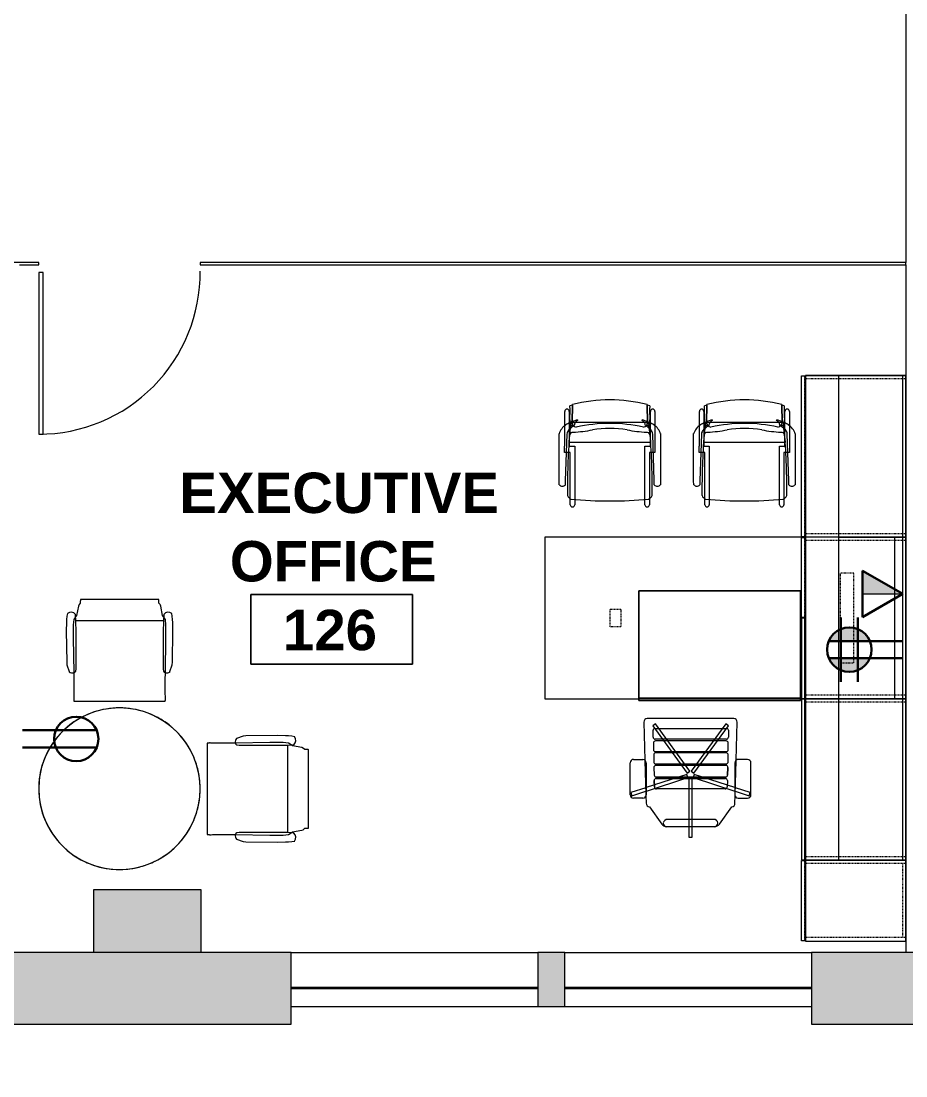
# Model space of a CAD drawing. Header units: inches. Extents: x 0 to 1865, y 0 to 1094.
# Drawn here: x 1442.8 to 1640.1, y 0 to 235 of the extents above; entities that cross this region are included whole.
import ezdxf

# ---------------------------------------------------------------- set-up
doc = ezdxf.new("R2010")
doc.units = ezdxf.units.IN
doc.header["$MEASUREMENT"] = 0
doc.linetypes.add('Dash', pattern=[0.25, 0.125, -0.125])
for name, color, linetype, lineweight in [('A-ANNO-NOTE', 131, 'Continuous', 9), ('A-AREA-IDEN', 2, 'Continuous', 9), ('A-DETL', 90, 'Continuous', 9), ('A-DETL-GENF', 92, 'Continuous', 9), ('A-DOOR', 31, 'Continuous', 13), ('A-WALL', 113, 'Continuous', 13), ('I-FURN', 30, 'Continuous', 9), ('I-FURN-PNLS', 30, 'Continuous', 9), ('I-WALL', 2, 'Continuous', 13), ('S-COLS', 52, 'Continuous', 13), ('Victor Bldg - 5th Floor_LINK_dwg', 8, 'Continuous', 9), ('WINDOWS', 7, 'Continuous', 9), ('WINDOWS SILL', 7, 'Continuous', 9)]:
    doc.layers.add(name, color=color, linetype=linetype, lineweight=lineweight)
doc.styles.add('Swis721 Lt BT_B', font='', dxfattribs={"height": 9})
doc.styles.get('Swis721 Lt BT_B').set_extended_font_data('Swis721 Lt BT', bold=True)

# ---------------------------------------------------------------- blocks, each defined once
blk = doc.blocks.new('Victor Bldg - 5th Floor_LINK_dwg-6972324-Level 05 POWER _ SIGNAL')
at = {"layer": 'WINDOWS'}
for p, q in [((1503, 19.75), (1558, 19.75)), ((1503, 19.5), (1558, 19.5)), ((1564, 19.75), (1619, 19.75)), ((1564, 19.5), (1619, 19.5))]:
    blk.add_line(p, q, dxfattribs=at)
at = {"layer": 'WINDOWS SILL'}
for p, q in [((1503, 27.5), (1558, 27.5)), ((1564, 27.5), (1619, 27.5)), ((1503, 15.5), (1558, 15.5)), ((1564, 15.5), (1619, 15.5))]:
    blk.add_line(p, q, dxfattribs=at)
blk = doc.blocks.new('Concrete-Rectangular-Column - 24_ X 24_-V4-Level 05 POWER _ SIGNAL')
at = {"layer": 'S-COLS', "lineweight": 9}
blk.add_hatch(color=7, dxfattribs=at).paths.add_polyline_path([(-12, -2), (12, -2), (12, 12), (-12, 12)], flags=0)
at = {"layer": 'S-COLS', "color": 8, "lineweight": 20}
for p, q in [((12, 12), (-12, 12)), ((-12, 12), (-12, -2)), ((12, -2), (12, 12))]:
    blk.add_line(p, q, dxfattribs=at)
blk = doc.blocks.new('F - EXECUTIVE DESK 2 - F - EXECUTIVE DESK 2-7063155-Level 05 POWER _ SIGNAL')
at = {"layer": 'I-FURN'}
for p, q in [((47.63, 66.85), (47.63, 64.52)), ((48.38, 66.85), (47.63, 66.85)), ((48.38, 64.52), (48.38, 66.85)), ((41.56, 63.98), (38.81, 60.13)), ((53.31, 64.52), (42.69, 64.52)), ((53.27, 64.52), (42.73, 64.52)), ((47.63, 64.52), (47.63, 53.75)), ((48.38, 53.75), (48.38, 64.52)), ((57.19, 60.13), (54.44, 63.98)), ((42.87, 62.9), (53.13, 62.9)), ((38.11, 59.31), (38.06, 57.65)), ((57.94, 57.65), (57.89, 59.31)), ((34.54, 57.42), (34.54, 50.28)), ((34.95, 57.64), (34.71, 56.92)), ((34.71, 56.92), (38.01, 55.85)), ((38.04, 56.63), (34.95, 57.64)), ((37.36, 58.17), (35.28, 58.17)), ((38.06, 57.42), (37.84, 49.74)), ((38.11, 56.61), (38.04, 56.63)), ((38.06, 57.65), (38.06, 57.47)), ((38.11, 50.28), (38.11, 57.42)), ((47.41, 53.59), (38.15, 56.6)), ((57.85, 56.6), (48.6, 53.59)), ((57.9, 50.28), (57.9, 57.42)), ((57.96, 56.63), (57.9, 56.61)), ((57.94, 57.47), (57.94, 57.65)), ((58.16, 49.74), (57.94, 57.42)), ((61.06, 57.64), (57.96, 56.63)), ((57.99, 55.85), (61.29, 56.92)), ((58.64, 58.17), (60.72, 58.17)), ((61.29, 56.92), (61.06, 57.64)), ((61.47, 57.42), (61.47, 50.28)), ((38.01, 55.85), (38.11, 55.82)), ((38.11, 55.82), (47.17, 52.87)), ((39.8, 54.24), (39.84, 55.66)), ((39.8, 54.24), (39.84, 55.66)), ((40.28, 56.09), (55.63, 56.09)), ((40.28, 56.09), (55.63, 56.09)), ((48.83, 52.87), (57.9, 55.82)), ((56.07, 55.66), (56.11, 54.24)), ((56.11, 54.24), (56.07, 55.66)), ((57.9, 55.82), (57.99, 55.85)), ((47.26, 52.62), (39.56, 42.02)), ((39.76, 53.03), (39.68, 51.34)), ((39.68, 51.34), (39.76, 53.03)), ((40.16, 41.57), (47.86, 52.17)), ((55.67, 53.45), (40.2, 53.45)), ((55.67, 53.45), (40.2, 53.45)), ((55.67, 53.79), (40.24, 53.79)), ((40.24, 53.79), (55.67, 53.79)), ((47.17, 52.87), (47.41, 53.59)), ((47.86, 52.17), (47.26, 52.62)), ((47.63, 53.75), (48.38, 53.75)), ((48.74, 52.62), (48.14, 52.17)), ((48.14, 52.17), (55.84, 41.57)), ((48.6, 53.59), (48.83, 52.87)), ((56.44, 42.02), (48.74, 52.62)), ((56.19, 51.34), (56.11, 53.03)), ((56.19, 51.34), (56.11, 53.03)), ((35.28, 49.53), (37.36, 49.53)), ((37.84, 49.71), (37.6, 41.21)), ((39.61, 50.08), (39.61, 48.51)), ((39.61, 50.08), (39.61, 48.51)), ((55.78, 50.52), (40.06, 50.52)), ((55.78, 50.52), (40.06, 50.52)), ((40.12, 50.88), (55.75, 50.88)), ((40.12, 50.88), (55.75, 50.88)), ((56.22, 48.51), (56.22, 50.08)), ((56.22, 48.51), (56.22, 50.08)), ((58.4, 41.21), (58.16, 49.71)), ((60.72, 49.53), (58.64, 49.53)), ((39.61, 47.35), (39.61, 45.85)), ((39.61, 47.35), (39.61, 45.85)), ((40.06, 48.07), (55.78, 48.07)), ((40.06, 48.07), (55.78, 48.07)), ((55.82, 47.79), (40.06, 47.79)), ((55.82, 47.79), (40.06, 47.79)), ((56.26, 45.85), (56.26, 47.35)), ((56.26, 45.85), (56.26, 47.35)), ((39.99, 45.03), (55.9, 45.03)), ((39.99, 45.03), (55.9, 45.03)), ((40.06, 45.41), (55.82, 45.41)), ((40.06, 45.41), (55.82, 45.41)), ((39.55, 43.05), (39.55, 44.59)), ((39.55, 43.05), (39.55, 44.59)), ((55.91, 42.61), (39.99, 42.61)), ((55.91, 42.61), (39.99, 42.61)), ((56.35, 44.59), (56.35, 43.05)), ((56.35, 44.59), (56.35, 43.05)), ((38.35, 40.44), (57.65, 40.44)), ((39.56, 42.02), (40.16, 41.57)), ((55.84, 41.57), (56.44, 42.02)), ((59.5, 36.37), (23.5, 36.37)), ((23.5, 36.35), (23.5, 36.37)), ((23.5, 36.37), (23.5, 36.35)), ((23.5, 36.3), (23.5, 36.35)), ((23.5, 36.35), (23.5, 36.3)), ((23.5, 36), (23.5, 36.3)), ((23.5, 36.3), (23.5, 36.22)), ((23.5, 36.22), (23.5, 36.17)), ((23.5, 36.14), (23.5, 36.18)), ((23.5, 36.18), (23.5, 36.17)), ((23.5, 36.17), (23.5, 36.13)), ((23.5, 36.1), (23.5, 36.14)), ((23.5, 36), (23.5, 36.1)), ((23.5, 36.1), (23.5, 36)), ((23.5, 36.08), (23.5, 36.02)), ((23.5, 36), (23.5, 35.87)), ((23.5, 35.87), (23.5, 36)), ((23.5, 35.93), (23.5, 35.99)), ((23.5, 35.99), (23.5, 35.87)), ((23.5, 35.87), (23.5, 35.93)), ((23.5, 12), (23.5, 35.87)), ((23.5, 35.87), (59.5, 35.87)), ((23.5, 35.87), (59.5, 35.87)), ((23.5, 35.86), (23.5, 12)), ((59.5, 36.35), (59.5, 36.37)), ((59.5, 36.37), (59.5, 36.35)), ((59.5, 36.3), (59.5, 36.35)), ((59.5, 36.35), (59.5, 36)), ((59.5, 36.17), (59.5, 36.3)), ((59.5, 36.17), (59.5, 36.18)), ((59.5, 36.18), (59.5, 36.17)), ((59.5, 36.13), (59.5, 36.17)), ((59.5, 36.17), (59.5, 36.1)), ((59.5, 36), (59.5, 36.1)), ((59.5, 36.1), (59.5, 36.05)), ((59.5, 36.02), (59.5, 36.08)), ((59.5, 36.05), (59.5, 36)), ((59.5, 36), (59.5, 35.87)), ((59.5, 35.94), (59.5, 36)), ((59.5, 35.87), (59.5, 35.99)), ((59.5, 35.99), (59.5, 35.93)), ((59.5, 35.87), (59.5, 35.94)), ((59.5, 35.93), (59.5, 35.87)), ((59.5, 35.87), (59.5, 12)), ((59.5, 12), (59.5, 35.86)), ((59.5, 12), (23.5, 12)), ((59.5, 12), (23.5, 12))]:
    blk.add_line(p, q, dxfattribs=at)
for centre, radius, start, end in [((42.72, 63.02), 1.5, 91.3656, 140.4552), ((42.73, 63.71), 0.819, 90, 180), ((42.87, 63.87), 0.972, 190, 270), ((53.13, 63.87), 0.972, 270, 350), ((53.27, 63.71), 0.819, 0, 90), ((53.28, 63.02), 1.5, 39.5448, 88.6344), ((38.97, 59.29), 0.861, 100.7088, 178.3747), ((57.03, 59.29), 0.861, 1.6253, 79.2912), ((35.28, 57.42), 0.746, 90, 180), ((37.36, 57.42), 0.746, 0, 90), ((58.64, 57.42), 0.746, 90, 180), ((60.72, 57.42), 0.746, 360, 90), ((35.28, 50.28), 0.746, 180, 270), ((37.36, 50.28), 0.746, 270, 0), ((58.64, 50.28), 0.746, 180, 270), ((60.72, 50.28), 0.746, 270, 0), ((38.35, 41.19), 0.75, 178.3747, 270), ((57.65, 41.19), 0.75, 270, 1.6253)]:
    blk.add_arc(centre, radius, start, end, dxfattribs=at)
for centre, major_axis, ratio, start_param, end_param in [((40.24, 54.23), (0.441, 0), 0.99965, 3.116145, 4.712389), ((40.24, 54.23), (0.441, 0), 0.99965, 3.116145, 4.712389), ((40.28, 55.65), (0.441, 0), 0.99965, 1.570796, 3.116145), ((40.28, 55.65), (0.441, 0), 0.99965, 1.570796, 3.116145), ((55.63, 55.65), (0.441, 0), 0.99965, 0.025448, 1.570796), ((55.63, 55.65), (0.441, 0), 0.99965, 0.025448, 1.570796), ((55.67, 54.23), (0.441, 0), 0.99965, 4.712389, 6.308633), ((55.67, 54.23), (0.441, 0), 0.99965, 4.712389, 6.308633), ((40.2, 53.01), (0.441, 0), 0.998574, 1.570796, 3.092009), ((40.2, 53.01), (0.441, 0), 0.998574, 1.570796, 3.092009), ((55.67, 53.01), (0.441, 0), 0.998574, 0.049584, 1.570796), ((55.67, 53.01), (0.441, 0), 0.998574, 0.049584, 1.570796), ((40.06, 50.08), (0.441, 0), 0.999403, 1.570796, 3.141593), ((40.06, 50.08), (0.441, 0), 0.999403, 1.570796, 3.141593), ((40.12, 51.32), (0.441, 0), 0.998574, 3.092009, 4.712389), ((40.12, 51.32), (0.441, 0), 0.998574, 3.092009, 3.902199), ((40.12, 51.32), (0.441, 0), 0.998574, 3.902199, 4.712389), ((55.75, 51.32), (0.441, 0), 0.998574, 4.712389, 6.332769), ((55.75, 51.32), (0.441, 0), 0.998574, 4.712389, 6.332769), ((55.78, 50.08), (0.441, 0), 0.999403, 0, 1.570796), ((55.78, 50.08), (0.441, 0), 0.999403, 0, 1.570796), ((40.06, 48.51), (0.441, 0), 0.999403, 3.141593, 4.712389), ((40.06, 48.51), (0.441, 0), 0.999403, 3.141593, 4.712389), ((40.06, 47.35), (0.441, 0), 0.999591, 1.570796, 3.141593), ((40.06, 47.35), (0.441, 0), 0.999591, 1.570796, 3.141593), ((55.78, 48.51), (0.441, 0), 0.999403, 4.712389, 6.283185), ((55.78, 48.51), (0.441, 0), 0.999403, 4.712389, 6.283185), ((55.82, 47.35), (0.441, 0), 0.999591, 0, 1.570796), ((55.82, 47.35), (0.441, 0), 0.999591, 0.785398, 1.570796), ((55.82, 47.35), (0.441, 0), 0.999591, 0, 0.785398), ((39.99, 44.59), (0.441, 0), 0.994522, 1.570796, 3.141593), ((39.99, 44.59), (0.441, 0), 0.994522, 2.356194, 3.141593), ((40.06, 45.85), (0.441, 0), 0.999591, 3.141593, 4.712389), ((40.06, 45.85), (0.441, 0), 0.999591, 3.141593, 4.712389), ((39.99, 44.59), (0.441, 0), 0.994522, 1.570796, 2.356194), ((55.82, 45.85), (0.441, 0), 0.999591, 4.712389, 6.283185), ((55.82, 45.85), (0.441, 0), 0.999591, 4.712389, 6.283185), ((55.9, 44.59), (0.442, 0), 0.994522, 0, 1.570796), ((55.9, 44.59), (0.442, 0), 0.994522, 0, 1.570796), ((39.99, 43.05), (0.441, 0), 0.994522, 3.141593, 4.712389), ((39.99, 43.05), (0.441, 0), 0.994522, 3.141593, 4.712389), ((55.91, 43.05), (0.441, 0), 0.994522, 4.712389, 6.283185), ((55.91, 43.05), (-0.441, 0), 0.994522, 1.570796, 3.141593)]:
    blk.add_ellipse(centre, major_axis=major_axis, ratio=ratio, start_param=start_param, end_param=end_param, dxfattribs=at)
at = {"layer": 'I-FURN-PNLS'}
for p, q in [((0, 90), (0, 72)), ((22.38, 90), (0, 90)), ((22.38, 72), (22.38, 90)), ((22.53, 89.94), (23.28, 89.94)), ((22.53, 72.06), (22.53, 89.94)), ((23.28, 89.94), (23.28, 72.06)), ((0, 72), (0, 0)), ((15, 72), (0, 72)), ((0, 72), (0, 0)), ((0.75, 72), (0, 72)), ((0.75, 72), (0, 72)), ((0, 72), (0, 0)), ((0, 72), (0, 0)), ((0.75, 72), (0, 72)), ((0, 72), (22.38, 72)), ((0, 72), (0, 36)), ((0.75, 72), (0, 72)), ((0.75, 0), (0.75, 72)), ((0.75, 0), (0.75, 72)), ((0.75, 0), (0.75, 72)), ((15, 72), (0.75, 72)), ((15, 72), (0.75, 72)), ((15, 0), (15, 72)), ((22.38, 72), (15, 72)), ((22.38, 72), (15, 72)), ((22.38, 36), (22.38, 72)), ((22.38, 36), (22.38, 72)), ((22.5, 71.94), (22.5, 36.06)), ((23.25, 71.94), (22.5, 71.94)), ((23.28, 72.06), (22.53, 72.06)), ((23.25, 36.06), (23.25, 71.94)), ((0, 36), (0.75, 36)), ((0, 36), (0, 0)), ((0.75, 36), (0, 36)), ((0.75, 36), (2.5, 36)), ((2.5, 36), (0.75, 36)), ((15, 36), (2.5, 36)), ((2.5, 36), (2.5, 0)), ((2.5, 36), (15, 36)), ((15, 36), (2.5, 36)), ((80.5, 36), (15, 36)), ((15, 36), (22.38, 36)), ((22.38, 36), (15, 36)), ((22.38, 0), (22.38, 36)), ((22.38, 0), (22.38, 36)), ((22.5, 36.06), (23.25, 36.06)), ((23.25, 35.94), (22.5, 35.94)), ((22.5, 35.94), (22.5, 18.06)), ((23.25, 18.06), (23.25, 35.94)), ((59.5, 36.37), (23.5, 36.37)), ((23.5, 36.37), (23.5, 12)), ((59.5, 12), (59.5, 36.37)), ((80.5, 0), (80.5, 36)), ((22.5, 18.06), (23.25, 18.06)), ((22.5, 17.94), (23.25, 17.94)), ((22.5, 0.06), (22.5, 17.94)), ((23.25, 17.94), (23.25, 0.06)), ((23.5, 12), (59.5, 12)), ((0, 0), (15, 0)), ((0, 0), (0.75, 0)), ((0.75, 0), (2.5, 0)), ((2.5, 0), (15, 0)), ((15, 0), (22.38, 0)), ((23.25, 0.06), (22.5, 0.06)), ((0, 0), (0.75, 0)), ((0, 0), (0.75, 0)), ((0, 0), (0, -36)), ((0, 0), (0.75, 0)), ((0, -36), (0, 0)), ((0, 0), (0, -36)), ((15, 0), (0, 0)), ((0.75, 0), (2.5, 0)), ((0.75, -36), (0.75, 0)), ((2.5, 0), (15, 0)), ((2.5, 0), (15, 0)), ((15, 0), (80.5, 0)), ((15, 0), (22.38, 0)), ((15, -36), (15, 0)), ((22.38, -36), (22.38, 0)), ((22.38, 0), (22.38, -36)), ((22.5, -0.06), (23.25, -0.06)), ((22.5, -35.94), (22.5, -0.06)), ((23.25, -0.06), (23.25, -35.94)), ((0, -36), (15, -36)), ((15, -36), (0, -36)), ((0, -36), (15, -36)), ((15, -36), (22.38, -36)), ((22.38, -36), (15, -36)), ((23.25, -35.94), (22.5, -35.94))]:
    blk.add_line(p, q, dxfattribs=at)
at = {"layer": 'I-FURN-PNLS', "linetype": 'Dash'}
for p, q in [((22.53, 89.94), (22.53, 72.06)), ((0, 89.25), (22.38, 89.25)), ((0.75, 72.75), (0.75, 89.25)), ((0, 72.75), (22.38, 72.75)), ((0, 0), (0, 72)), ((0, 36), (0, 72)), ((0, 71.25), (0.75, 71.25)), ((0.75, 71.25), (15, 71.25)), ((15, 71.25), (22.38, 71.25)), ((22.38, 36), (22.38, 72)), ((22.5, 36.06), (22.5, 71.94)), ((0, 36.75), (0.75, 36.75)), ((0, 0), (0, 36)), ((0.75, 36.75), (15, 36.75)), ((15, 36.75), (22.38, 36.75)), ((22.38, 0), (22.38, 36)), ((22.5, 18.06), (22.5, 35.94)), ((0, 35.25), (0.75, 35.25)), ((0.75, 35.25), (2.5, 35.25)), ((2.5, 35.25), (15, 35.25)), ((15, 35.25), (22.38, 35.25)), ((11.63, 28), (11.63, 8)), ((14.63, 28), (11.63, 28)), ((14.63, 8), (14.63, 28)), ((63.57, 19.97), (65.93, 19.97)), ((63.57, 16.03), (63.57, 19.97)), ((65.93, 19.97), (65.93, 16.03)), ((22.5, 17.94), (22.5, 0.06)), ((65.93, 16.03), (63.57, 16.03)), ((11.63, 8), (14.63, 8)), ((0, 0.75), (0.75, 0.75)), ((0.75, 0.75), (2.5, 0.75)), ((2.5, 0.75), (15, 0.75)), ((15, 0.75), (22.38, 0.75)), ((22.38, 0), (22.38, -36)), ((0, 0), (0, -36)), ((0, -0.75), (15, -0.75)), ((15, -0.75), (22.38, -0.75)), ((22.5, -0.06), (22.5, -35.94)), ((0, -35.25), (15, -35.25)), ((15, -35.25), (22.38, -35.25))]:
    blk.add_line(p, q, dxfattribs=at)
blk = doc.blocks.new('F-Haworth_Chair_X99-Seminar - X99 Seminar Chair with Glides-7158989-Level 05 POWER _ SIGNAL')
at = {"layer": 'I-FURN'}
for p, q in [((-8.82, 9.44), (-8.82, 10.78)), ((-8.82, -0.89), (-8.82, 9.44)), ((-7.83, 10.78), (-7.83, 9.57)), ((-7.83, 9.57), (-7.83, -2.27)), ((7.83, 9.57), (7.83, 10.78)), ((7.83, -2.27), (7.83, 9.57)), ((8.82, 10.78), (8.82, 9.44)), ((8.82, 9.44), (8.82, -0.89)), ((-11.32, 5.48), (-11.3, 6.32)), ((-11.32, -5.06), (-11.32, 5.48)), ((-9.92, 6.36), (-9.92, 5.36)), ((-9.92, 5.36), (-9.57, -4.97)), ((9.57, -4.97), (9.92, 5.36)), ((9.92, 5.36), (9.92, 6.36)), ((11.3, 6.32), (11.32, 5.48)), ((11.32, 5.48), (11.32, -5.06)), ((-10.07, -0.89), (-9.71, -0.89)), ((-10.07, -2.27), (-10.07, -0.89)), ((-10.04, -2.27), (-10.07, -2.27)), ((-10.04, -4.99), (-10.04, -2.27)), ((-9.71, -0.89), (-9.2, -0.89)), ((-9.2, -0.89), (-8.82, -0.89)), ((-9.04, -2.27), (-9.04, -3.12)), ((-7.83, -2.27), (-9.04, -2.27)), ((9.04, -2.27), (7.83, -2.27)), ((8.82, -0.89), (9.2, -0.89)), ((9.04, -3.12), (9.04, -2.27)), ((9.2, -0.89), (9.71, -0.89)), ((9.71, -0.89), (10.07, -0.89)), ((10.04, -2.27), (10.04, -4.99)), ((10.07, -2.27), (10.04, -2.27)), ((10.07, -0.89), (10.07, -2.27)), ((-9.07, -3.12), (9.07, -3.12)), ((-9.07, -3.2), (-9.07, -3.12)), ((-8.9, -4.8), (-9.07, -3.2)), ((-9.04, -3.12), (-9.04, -3.43)), ((-9.04, -3.43), (-9.04, -3.62)), ((-9.04, -3.62), (-9.04, -5.99)), ((9.07, -3.2), (8.9, -4.8)), ((9.04, -3.43), (9.04, -3.12)), ((9.04, -3.62), (9.04, -3.43)), ((9.04, -5.99), (9.04, -3.62)), ((9.07, -3.12), (9.07, -3.2)), ((-10.04, -5.23), (-10.04, -5)), ((-10.04, -6.81), (-10.04, -5.26)), ((-10.04, -10.02), (-10.04, -6.81)), ((-9.13, -5.92), (-8.07, -6.77)), ((-9.04, -5.99), (-9.04, -7.4)), ((-8.88, -4.99), (-8.89, -4.91)), ((-8.75, -6.22), (-8.88, -4.99)), ((-8.68, -6.87), (-8.75, -6.22)), ((-8.62, -7.42), (-8.68, -6.87)), ((-8.61, -6.81), (-8.23, -6.95)), ((-8.03, -6.81), (-7.95, -6.87)), ((7.95, -6.87), (8.03, -6.81)), ((8.07, -6.77), (9.13, -5.92)), ((8.23, -6.95), (8.61, -6.81)), ((8.68, -6.87), (8.62, -7.42)), ((8.75, -6.22), (8.68, -6.87)), ((8.88, -4.99), (8.75, -6.22)), ((8.89, -4.91), (8.88, -4.99)), ((9.04, -7.4), (9.04, -5.99)), ((10.04, -5), (10.04, -6.81)), ((10.04, -6.81), (10.04, -10.02)), ((-9.04, -7.4), (-9.04, -10.02)), ((-8.6, -7.6), (-8.62, -7.43)), ((-8.49, -7.6), (-8.56, -7.6)), ((-8.42, -7.57), (-8.34, -11.37)), ((-8.34, -11.52), (-8.42, -7.57)), ((-7.65, -7.6), (-8.4, -7.6)), ((7.65, -7.6), (-7.65, -7.6)), ((-7.18, -7.99), (-7.21, -8.13)), ((7.21, -8.13), (7.18, -7.99)), ((8.4, -7.6), (7.65, -7.6)), ((8.34, -11.37), (8.42, -7.57)), ((8.42, -7.57), (8.34, -11.52)), ((8.56, -7.6), (8.49, -7.6)), ((8.62, -7.43), (8.6, -7.6)), ((9.04, -10.02), (9.04, -7.4))]:
    blk.add_line(p, q, dxfattribs=at)
for centre, radius, start, end in [((-8.21, 8.28), 1.31, 110.0433, 159.9567), ((-8.32, 10.78), 0.495, 0, 180), ((0, -75.01), 84.96, 84.1475, 95.8525), ((8.32, 10.78), 0.495, 0, 180), ((8.21, 8.28), 1.31, 20.0433, 69.9567), ((144.06, 7.32), 153.52, 179.4749, 184.5213), ((-144.06, 7.32), 153.52, 355.4787, 0.5251), ((-10.58, 5.68), 0.956, 45.8901, 138.1099), ((10.58, 5.68), 0.956, 41.8901, 134.1099), ((-7.87, -3.92), 3.63, 198.1789, 238.0478), ((-4.71, 1.15), 9.61, 238.0478, 243.9964), ((-8.18, -4.9), 1.39, 182.8013, 227.1078), ((-8.24, -4.59), 0.763, 194.2338, 275.7662), ((-8.28, -7.33), 0.613, 122.5427, 170.0936), ((-7.37, -7.55), 1.05, 95.9554, 181.1786), ((-7.37, -7.55), 1.05, 145.2002, 181.1786), ((-11.32, -48.08), 42.84, 79.9767, 85.7699), ((-6.55, -6.76), 1.38, 185.0878, 199.5533), ((0, 26.49), 33.83, 257.2285, 282.7715), ((0, 15.97), 22.19, 259.9767, 280.0233), ((11.32, -48.08), 42.84, 94.2301, 100.0233), ((7.37, -7.55), 1.05, 358.8214, 84.0446), ((6.55, -6.76), 1.38, 327.5752, 354.9122), ((8.24, -4.59), 0.763, 264.2338, 345.7662), ((7.37, -7.55), 1.05, 358.8214, 34.7998), ((8.28, -7.33), 0.613, 9.9064, 57.4573), ((4.71, 1.15), 9.61, 296.0036, 301.9522), ((8.18, -4.9), 1.39, 312.8922, 357.1987), ((7.87, -3.92), 3.63, 301.9522, 341.8211), ((-5.2, -7.86), 3.74, 170.0936, 184.0143), ((-36.06, -10.03), 27.2, 357.4882, 4.0143), ((-4.71, 1.15), 9.61, 243.9964, 246.4906), ((-4.71, 1.15), 9.61, 246.6393, 247.073), ((-4.71, 1.15), 9.61, 247.2631, 254.9334), ((-6.55, -6.76), 1.38, 199.5533, 212.4248), ((-6.55, -6.76), 1.38, 214.0187, 242.9497), ((6.55, -6.76), 1.38, 297.0503, 325.9813), ((4.71, 1.15), 9.61, 285.0666, 292.7369), ((4.71, 1.15), 9.61, 292.927, 293.3607), ((4.71, 1.15), 9.61, 293.5094, 296.0036), ((36.06, -10.03), 27.2, 175.9857, 182.5118), ((5.2, -7.86), 3.74, 355.9857, 9.9064), ((-9.54, -10.02), 0.498, 180, 0), ((0, 20.73), 33.17, 254.4478, 255.4234), ((0, 20.29), 32.89, 255.304, 284.6925), ((0, 20.73), 33.17, 284.5766, 285.5522), ((9.54, -10.02), 0.498, 180, 0)]:
    blk.add_arc(centre, radius, start, end, dxfattribs=at)
blk = doc.blocks.new('F-Haworth_Chair_X99-Seminar - X99 Seminar Chair with Glides-V7-Level 05 POWER _ SIGNAL')
at = {"layer": 'I-FURN'}
for p, q in [((-8.82, 9.44), (-8.82, 10.78)), ((-8.82, -0.89), (-8.82, 9.44)), ((-7.83, 10.78), (-7.83, 9.57)), ((-7.83, 9.57), (-7.83, -2.27)), ((7.83, 9.57), (7.83, 10.78)), ((7.83, -2.27), (7.83, 9.57)), ((8.82, 10.78), (8.82, 9.44)), ((8.82, 9.44), (8.82, -0.89)), ((-11.32, 5.48), (-11.3, 6.32)), ((-11.32, -5.06), (-11.32, 5.48)), ((-9.92, 6.36), (-9.92, 5.36)), ((-9.92, 5.36), (-9.57, -4.97)), ((9.57, -4.97), (9.92, 5.36)), ((9.92, 5.36), (9.92, 6.36)), ((11.3, 6.32), (11.32, 5.48)), ((11.32, 5.48), (11.32, -5.06)), ((-10.07, -0.89), (-9.71, -0.89)), ((-10.07, -2.27), (-10.07, -0.89)), ((-10.04, -2.27), (-10.07, -2.27)), ((-10.04, -4.99), (-10.04, -2.27)), ((-9.71, -0.89), (-9.2, -0.89)), ((-9.2, -0.89), (-8.82, -0.89)), ((-9.04, -2.27), (-9.04, -3.12)), ((-7.83, -2.27), (-9.04, -2.27)), ((9.04, -2.27), (7.83, -2.27)), ((8.82, -0.89), (9.2, -0.89)), ((9.04, -3.12), (9.04, -2.27)), ((9.2, -0.89), (9.71, -0.89)), ((9.71, -0.89), (10.07, -0.89)), ((10.04, -2.27), (10.04, -4.99)), ((10.07, -2.27), (10.04, -2.27)), ((10.07, -0.89), (10.07, -2.27)), ((-9.07, -3.12), (9.07, -3.12)), ((-9.07, -3.2), (-9.07, -3.12)), ((-8.9, -4.8), (-9.07, -3.2)), ((-9.04, -3.12), (-9.04, -3.43)), ((-9.04, -3.43), (-9.04, -3.62)), ((-9.04, -3.62), (-9.04, -5.99)), ((9.07, -3.2), (8.9, -4.8)), ((9.04, -3.43), (9.04, -3.12)), ((9.04, -3.62), (9.04, -3.43)), ((9.04, -5.99), (9.04, -3.62)), ((9.07, -3.12), (9.07, -3.2)), ((-10.04, -5.23), (-10.04, -5)), ((-10.04, -6.81), (-10.04, -5.26)), ((-10.04, -10.02), (-10.04, -6.81)), ((-9.13, -5.92), (-8.07, -6.77)), ((-9.04, -5.99), (-9.04, -7.4)), ((-8.88, -4.99), (-8.89, -4.91)), ((-8.75, -6.22), (-8.88, -4.99)), ((-8.68, -6.87), (-8.75, -6.22)), ((-8.62, -7.42), (-8.68, -6.87)), ((-8.61, -6.81), (-8.23, -6.95)), ((-8.03, -6.81), (-7.95, -6.87)), ((7.95, -6.87), (8.03, -6.81)), ((8.07, -6.77), (9.13, -5.92)), ((8.23, -6.95), (8.61, -6.81)), ((8.68, -6.87), (8.62, -7.42)), ((8.75, -6.22), (8.68, -6.87)), ((8.88, -4.99), (8.75, -6.22)), ((8.89, -4.91), (8.88, -4.99)), ((9.04, -7.4), (9.04, -5.99)), ((10.04, -5), (10.04, -5.23)), ((10.04, -5.26), (10.04, -6.81)), ((10.04, -6.81), (10.04, -10.02)), ((-9.04, -7.4), (-9.04, -10.02)), ((-8.6, -7.6), (-8.62, -7.43)), ((-8.49, -7.6), (-8.56, -7.6)), ((-8.42, -7.57), (-8.34, -11.37)), ((-8.34, -11.52), (-8.42, -7.57)), ((-7.65, -7.6), (-8.4, -7.6)), ((7.65, -7.6), (-7.65, -7.6)), ((-7.18, -7.99), (-7.21, -8.13)), ((7.21, -8.13), (7.18, -7.99)), ((8.4, -7.6), (7.65, -7.6)), ((8.34, -11.37), (8.42, -7.57)), ((8.42, -7.57), (8.34, -11.52)), ((8.56, -7.6), (8.49, -7.6)), ((8.62, -7.43), (8.6, -7.6)), ((9.04, -10.02), (9.04, -7.4))]:
    blk.add_line(p, q, dxfattribs=at)
for centre, radius, start, end in [((-8.21, 8.28), 1.31, 110.0433, 159.9567), ((-8.32, 10.78), 0.495, 0, 180), ((0, -75.01), 84.96, 84.1475, 95.8525), ((8.32, 10.78), 0.495, 0, 180), ((8.21, 8.28), 1.31, 20.0433, 69.9567), ((144.06, 7.32), 153.52, 179.4749, 184.5213), ((-144.06, 7.32), 153.52, 355.4787, 0.5251), ((-10.58, 5.68), 0.956, 45.8901, 138.1099), ((10.58, 5.68), 0.956, 41.8901, 134.1099), ((-7.87, -3.92), 3.63, 198.1789, 238.0478), ((-4.71, 1.15), 9.61, 238.0478, 243.9964), ((-8.18, -4.9), 1.39, 182.8013, 227.1078), ((-8.24, -4.59), 0.763, 194.2338, 275.7662), ((-8.28, -7.33), 0.613, 122.5427, 170.0936), ((-7.37, -7.55), 1.05, 95.9554, 181.1786), ((-7.37, -7.55), 1.05, 145.2002, 181.1786), ((-11.32, -48.08), 42.84, 79.9767, 85.7699), ((-6.55, -6.76), 1.38, 185.0878, 212.4248), ((0, 26.49), 33.83, 257.2285, 282.7715), ((0, 15.97), 22.19, 259.9767, 280.0233), ((11.32, -48.08), 42.84, 94.2301, 100.0233), ((7.37, -7.55), 1.05, 358.8214, 84.0446), ((6.55, -6.76), 1.38, 327.5752, 354.9122), ((8.24, -4.59), 0.763, 264.2338, 345.7662), ((7.37, -7.55), 1.05, 358.8214, 34.7998), ((8.28, -7.33), 0.613, 9.9064, 57.4573), ((4.71, 1.15), 9.61, 296.0036, 301.9522), ((8.18, -4.9), 1.39, 312.8922, 357.1987), ((7.87, -3.92), 3.63, 301.9522, 341.8211), ((-5.2, -7.86), 3.74, 170.0936, 184.0143), ((-36.06, -10.03), 27.2, 357.4882, 4.0143), ((-4.71, 1.15), 9.61, 243.9964, 246.4906), ((-4.71, 1.15), 9.61, 246.6393, 247.073), ((-4.71, 1.15), 9.61, 247.2631, 254.9334), ((-6.55, -6.76), 1.38, 214.0187, 242.9497), ((6.55, -6.76), 1.38, 297.0503, 325.9813), ((4.71, 1.15), 9.61, 285.0666, 292.7369), ((4.71, 1.15), 9.61, 292.927, 293.3607), ((4.71, 1.15), 9.61, 293.5094, 296.0036), ((36.06, -10.03), 27.2, 175.9857, 182.5118), ((5.2, -7.86), 3.74, 355.9857, 9.9064), ((-9.54, -10.02), 0.498, 180, 0), ((0, 20.73), 33.17, 254.4478, 255.4234), ((0, 20.29), 32.89, 255.304, 284.6925), ((0, 20.73), 33.17, 284.5766, 285.5522), ((9.54, -10.02), 0.498, 180, 0)]:
    blk.add_arc(centre, radius, start, end, dxfattribs=at)
blk = doc.blocks.new('F - CONF TABLE _ROUND-4 CHAIRS_ - Lam 30Dia Single-Column Base-7673216-Level 05 POWER _ SIGNAL')
at = {"layer": 'I-FURN'}
for p, q in [((9.89, 14.44), (8.39, 13.95)), ((10.49, 14.5), (9.89, 14.44)), ((17.49, 14.6), (10.49, 14.5)), ((19.35, 14.55), (17.49, 14.6)), ((19.99, 14.52), (19.35, 14.55)), ((20.76, 14.45), (19.99, 14.52)), ((21.37, 14.34), (20.76, 14.45)), ((1.84, 12.89), (1.84, -7.45)), ((15.83, 13.03), (8.17, 12.92)), ((8.5, 12.49), (8.99, 12.43)), ((8.99, 12.43), (17.08, 12.43)), ((18.83, 13.03), (15.83, 13.03)), ((17.08, 12.43), (19.76, 12.48)), ((20, 12.93), (18.83, 13.03)), ((19.76, 12.48), (20.93, 12.54)), ((19.76, 12.48), (19.76, -7.04)), ((20.59, 12.52), (20, 12.93)), ((20.93, 12.29), (20.59, 12.52)), ((20.93, 12.54), (21.15, 12.56)), ((22.99, 11.89), (20.93, 12.29)), ((23.37, 11.74), (22.99, 11.89)), ((23.63, 11.49), (23.37, 11.74)), ((24.48, -6), (24.48, 11.43)), ((8.99, -7), (8.5, -7.06)), ((17.08, -7), (8.99, -7)), ((19.76, -7.04), (17.08, -7)), ((20.93, -7.11), (19.76, -7.04)), ((20.59, -7.09), (20.93, -6.86)), ((20.93, -6.86), (22.99, -6.46)), ((22.99, -6.46), (23.23, -6.38)), ((23.23, -6.38), (23.37, -6.31)), ((23.37, -6.31), (23.63, -6.05)), ((8.17, -7.49), (15.83, -7.6)), ((8.39, -8.52), (9.89, -9.01)), ((9.89, -9.01), (10.49, -9.07)), ((10.49, -9.07), (17.49, -9.17)), ((15.83, -7.6), (18.83, -7.6)), ((17.49, -9.17), (19.35, -9.12)), ((18.83, -7.6), (20, -7.49)), ((19.35, -9.12), (19.99, -9.09)), ((19.99, -9.09), (20.76, -9.02)), ((20, -7.49), (20.59, -7.09)), ((20.76, -9.02), (21.37, -8.91)), ((21.15, -7.13), (20.93, -7.11)), ((-7.55, -16.78), (-27.89, -16.78)), ((-28.96, -23.33), (-29.45, -24.83)), ((-27.93, -23.1), (-28.03, -30.77)), ((-27.44, -23.93), (-27.49, -23.43)), ((-7.95, -23.43), (-8, -23.93)), ((-7.41, -30.77), (-7.52, -23.1)), ((-6, -24.83), (-6.49, -23.33)), ((-29.51, -25.42), (-29.6, -32.42)), ((-29.45, -24.83), (-29.51, -25.42)), ((-27.44, -32.02), (-27.44, -23.93)), ((-8, -23.93), (-8, -32.02)), ((-5.93, -25.42), (-6, -24.83)), ((-5.84, -32.42), (-5.93, -25.42)), ((-29.6, -32.42), (-29.56, -34.28)), ((-28.03, -30.77), (-28.03, -33.77)), ((-27.48, -34.7), (-27.44, -32.02)), ((-8, -32.02), (-7.96, -34.7)), ((-7.41, -33.77), (-7.41, -30.77)), ((-5.89, -34.28), (-5.84, -32.42)), ((-29.56, -34.28), (-29.52, -34.93)), ((-29.52, -34.93), (-29.46, -35.7)), ((-28.03, -33.77), (-27.93, -34.93)), ((-27.93, -34.93), (-27.53, -35.53)), ((-27.55, -35.86), (-27.48, -34.7)), ((-7.96, -34.7), (-27.48, -34.7)), ((-7.96, -34.7), (-7.89, -35.86)), ((-7.91, -35.53), (-7.51, -34.93)), ((-7.51, -34.93), (-7.41, -33.77)), ((-5.99, -35.7), (-5.92, -34.93)), ((-5.92, -34.93), (-5.89, -34.28)), ((-29.46, -35.7), (-29.35, -36.31)), ((-27.57, -36.09), (-27.55, -35.86)), ((-27.53, -35.53), (-27.3, -35.86)), ((-27.3, -35.86), (-26.9, -37.93)), ((-8.54, -37.93), (-8.14, -35.86)), ((-8.14, -35.86), (-7.91, -35.53)), ((-7.89, -35.86), (-7.88, -36.09)), ((-6.1, -36.31), (-5.99, -35.7)), ((-26.9, -37.93), (-26.82, -38.17)), ((-26.82, -38.17), (-26.75, -38.31)), ((-26.75, -38.31), (-26.49, -38.57)), ((-26.44, -39.41), (-9.01, -39.41)), ((-8.95, -38.57), (-8.7, -38.31)), ((-8.7, -38.31), (-8.54, -37.93))]:
    blk.add_line(p, q, dxfattribs=at)
for centre, radius, start, end in [((-17.69, 2.75), 18, 360, 180), ((-17.69, 2.75), 18, 360, 180), ((-17.69, 2.75), 18, 113.6842, 123.1579), ((-17.69, 2.75), 18, 85.2632, 113.6842), ((-17.69, 2.75), 18, 75.7895, 85.2632), ((-17.69, 2.75), 18, 66.3158, 75.7895), ((-17.69, 2.75), 18, 56.8421, 66.3158), ((-17.69, 2.75), 18, 123.1579, 132.6316), ((-17.69, 2.75), 18, 37.8947, 56.8421), ((-17.69, 2.75), 18, 132.6316, 142.1053), ((20.31, 13.57), 1.32, 310.065, 35.935), ((-17.69, 2.75), 18, 142.1053, 151.5789), ((-17.69, 2.75), 18, 28.4211, 37.8947), ((9.24, 13.23), 1.12, 139.743, 196.0891), ((8.91, 13.15), 0.781, 196.8466, 237.6782), ((-17.69, 2.75), 18, 151.5789, 161.0526), ((-17.69, 2.75), 18, 9.4737, 28.4211), ((-17.69, 2.75), 18, 161.0526, 180), ((-17.69, 2.75), 18, 0, 9.4737), ((-17.69, 2.75), 18, 180, 360), ((-17.69, 2.75), 18, 180, 360), ((-17.69, 2.75), 18, 180, 189.4737), ((-17.69, 2.75), 18, 350.5263, 0), ((-17.69, 2.75), 18, 189.4737, 198.9474), ((-17.69, 2.75), 18, 331.5789, 350.5263), ((-17.69, 2.75), 18, 198.9474, 208.4211), ((-17.69, 2.75), 18, 208.4211, 227.3684), ((-17.69, 2.75), 18, 322.1053, 331.5789), ((-17.69, 2.75), 18, 293.6842, 322.1053), ((9.24, -7.8), 1.12, 163.9109, 220.257), ((8.91, -7.72), 0.781, 122.3218, 163.1534), ((20.31, -8.14), 1.32, 324.065, 49.935), ((-17.69, 2.75), 18, 227.3684, 246.3158), ((-17.69, 2.75), 18, 246.3158, 255.7895), ((-17.69, 2.75), 18, 284.2105, 293.6842), ((-17.69, 2.75), 18, 255.7895, 265.2632), ((-17.69, 2.75), 18, 265.2632, 284.2105), ((-28.24, -24.18), 1.12, 73.9109, 130.257), ((-28.15, -23.85), 0.781, 32.3218, 73.1534), ((-7.29, -23.85), 0.781, 106.8466, 147.6782), ((-7.21, -24.18), 1.12, 49.743, 106.0891), ((-28.58, -35.24), 1.32, 234.065, 319.935), ((-6.87, -35.24), 1.32, 220.065, 305.935)]:
    blk.add_arc(centre, radius, start, end, dxfattribs=at)
for points, knots in [([(2.78, 12.93), (2.7, 12.93), (2.54, 12.93), (2.21, 12.93), (1.91, 12.91), (1.84, 12.89), (1.84, 12.89)], [0, 0, 0, 0, 0.181818, 0.363636, 0.727273, 1, 1, 1, 1]), ([(24.48, 11.43), (24.47, 11.43), (24.45, 11.44), (24.41, 11.45), (24.34, 11.46), (24.25, 11.46), (24.15, 11.47), (24, 11.48), (23.82, 11.48), (23.68, 11.49), (23.63, 11.49)], [0, 0, 0, 0, 0.111111, 0.222222, 0.333333, 0.444444, 0.555556, 0.666667, 0.888889, 1, 1, 1, 1]), ([(23.63, -6.05), (23.82, -6.05), (24.1, -6.04), (24.32, -6.03), (24.41, -6.02), (24.45, -6.01), (24.47, -6), (24.48, -6)], [0, 0, 0, 0, 0.444444, 0.666667, 0.777778, 0.888889, 1, 1, 1, 1]), ([(1.84, -7.45), (1.84, -7.46), (1.84, -7.46), (1.88, -7.47), (1.93, -7.48), (2, -7.48), (2.08, -7.49), (2.22, -7.5), (2.45, -7.5), (2.66, -7.5), (2.78, -7.5)], [0, 0, 0, 0, 0.090909, 0.181818, 0.272727, 0.363636, 0.454545, 0.545455, 0.727273, 1, 1, 1, 1]), ([(-27.89, -16.78), (-27.9, -16.78), (-27.9, -16.78), (-27.91, -16.81), (-27.92, -16.87), (-27.92, -16.94), (-27.93, -17.02), (-27.93, -17.16), (-27.94, -17.39), (-27.94, -17.6), (-27.94, -17.72)], [0, 0, 0, 0, 0.090909, 0.181818, 0.272727, 0.363636, 0.454545, 0.545455, 0.727273, 1, 1, 1, 1]), ([(-7.51, -17.72), (-7.51, -17.64), (-7.5, -17.48), (-7.51, -17.15), (-7.52, -16.85), (-7.54, -16.78), (-7.55, -16.78)], [0, 0, 0, 0, 0.181818, 0.363636, 0.727273, 1, 1, 1, 1]), ([(-26.49, -38.57), (-26.49, -38.76), (-26.48, -39.03), (-26.47, -39.25), (-26.45, -39.34), (-26.45, -39.39), (-26.44, -39.41), (-26.44, -39.41)], [0, 0, 0, 0, 0.444444, 0.666667, 0.777778, 0.888889, 1, 1, 1, 1]), ([(-9.01, -39.41), (-9, -39.41), (-9, -39.39), (-8.99, -39.34), (-8.98, -39.28), (-8.97, -39.19), (-8.97, -39.09), (-8.96, -38.94), (-8.95, -38.76), (-8.95, -38.62), (-8.95, -38.57)], [0, 0, 0, 0, 0.111111, 0.222222, 0.333333, 0.444444, 0.555556, 0.666667, 0.888889, 1, 1, 1, 1])]:
    blk.add_open_spline(points, degree=3, knots=knots, dxfattribs=at)
for points in [[(3.75, 12.88), (3.59, 12.89), (3.27, 12.91), (2.94, 12.92), (2.78, 12.93)], [(8.17, 12.92), (7.44, 12.91), (5.97, 12.9), (4.49, 12.89), (3.75, 12.88)], [(2.78, -7.5), (2.94, -7.49), (3.27, -7.48), (3.59, -7.46), (3.75, -7.45)], [(3.75, -7.45), (4.49, -7.45), (5.97, -7.46), (7.44, -7.48), (8.17, -7.49)], [(-27.94, -17.72), (-27.93, -17.88), (-27.91, -18.21), (-27.9, -18.53), (-27.89, -18.69)], [(-27.89, -18.69), (-27.89, -19.43), (-27.9, -20.91), (-27.92, -22.37), (-27.93, -23.1)], [(-7.56, -18.69), (-7.55, -18.53), (-7.53, -18.21), (-7.52, -17.88), (-7.51, -17.72)], [(-7.52, -23.1), (-7.53, -22.37), (-7.54, -20.91), (-7.55, -19.43), (-7.56, -18.69)]]:
    blk.add_open_spline(points, degree=3, dxfattribs=at)
blk = doc.blocks.new('Door - Glass Single - Full Rail - Panic Handle-7215259-Level 05 POWER _ SIGNAL')
at = {"layer": 'A-DOOR', "lineweight": 20}
for p, q in [((17, 38), (17, 2)), ((18, 38), (17, 38)), ((18, 2), (18, 38)), ((17, 2), (18, 2))]:
    blk.add_line(p, q, dxfattribs=at)
at = {"layer": 'A-DOOR', "lineweight": 9}
blk.add_arc((18, 2), 36, 90, 180.5, dxfattribs=at)
blk = doc.blocks.new('Room Tag - Room Name and Number-3379422-Level 05 POWER _ SIGNAL')
at = {"layer": 'A-AREA-IDEN'}
for p, q in [((-0.1881, -0.1636), (-0.1881, -0.0018)), ((-0.1881, -0.0018), (0.1869, -0.0018)), ((0.1869, -0.0018), (-0.1881, -0.0018)), ((-0.1881, -0.0018), (-0.1881, -0.1636)), ((0.1869, -0.0018), (0.1869, -0.1636)), ((0.1869, -0.1636), (0.1869, -0.0018)), ((0.1869, -0.1636), (-0.1881, -0.1636)), ((-0.1881, -0.1636), (0.1869, -0.1636))]:
    blk.add_line(p, q, dxfattribs=at)

msp = doc.modelspace()

# ---------------------------------------------------------------- hatches: boundary and pattern name
at = {"layer": 'A-ANNO-NOTE'}
for points in [[(1639.36, 107.41), (1630.42, 112.57), (1630.42, 107.41), (1630.58, 107.41)], [(1622.99, 97.15), (1631.35, 98.03), (1625.01, 99.3)], [(1622.99, 97.15), (1625.01, 99.3), (1624.47, 98.94)], [(1622.99, 97.15), (1624.47, 98.94), (1623.17, 97.49)], [(1623.17, 97.49), (1624.47, 98.94), (1623.88, 98.43)], [(1625.01, 99.3), (1629.41, 99.53), (1626.09, 99.75)], [(1631.35, 98.03), (1629.41, 99.53), (1625.01, 99.3), (1630.58, 98.19)], [(1626.09, 99.75), (1628.42, 99.85), (1627.12, 99.93)], [(1629.41, 99.53), (1628.42, 99.85), (1626.09, 99.75)], [(1628.42, 99.85), (1627.64, 99.94), (1627.12, 99.93)], [(1629.41, 99.53), (1629.29, 99.58), (1628.42, 99.85)], [(1631.35, 98.03), (1631.1, 98.33), (1629.41, 99.53), (1630.58, 98.63)], [(1631.1, 98.33), (1629.65, 99.42), (1629.41, 99.53), (1630.58, 98.7)], [(1630.83, 98.61), (1630.43, 98.94), (1629.88, 99.3), (1630.58, 98.79)], [(1630.92, 98.52), (1630.83, 98.61), (1630.58, 98.76)], [(1631.1, 98.33), (1630.92, 98.52), (1630.58, 98.72)], [(1622.88, 96.91), (1630.58, 97.05), (1622.99, 97.15)], [(1622.88, 96.91), (1632.01, 96.91), (1631.96, 97.03), (1630.58, 97.01)], [(1631.96, 97.03), (1631.35, 98.03), (1622.99, 97.15), (1630.58, 97.05)], [(1631.96, 97.03), (1631.9, 97.15), (1631.43, 97.93)], [(1631.9, 97.15), (1631.72, 97.49), (1631.43, 97.93)], [(1631.96, 92.96), (1632.01, 93.08), (1622.88, 93.08), (1630.58, 92.97)], [(1631.96, 92.96), (1622.88, 93.08), (1622.93, 92.96), (1630.58, 92.96)], [(1623.79, 91.65), (1631.96, 92.96), (1622.93, 92.96)], [(1629.88, 90.68), (1631.96, 92.96), (1623.79, 91.65)], [(1629.88, 90.68), (1630.43, 91.04), (1631.96, 92.96), (1630.58, 91.45)], [(1630.43, 91.04), (1631.72, 92.49), (1631.96, 92.96), (1630.58, 91.24)], [(1630.43, 91.04), (1631.01, 91.56), (1631.72, 92.49), (1630.58, 91.22)], [(1631.01, 91.56), (1631.19, 91.75), (1631.72, 92.49)], [(1625.24, 90.56), (1629.88, 90.68), (1623.79, 91.65)], [(1626.22, 90.2), (1629.88, 90.68), (1625.24, 90.56)], [(1626.22, 90.2), (1628.8, 90.23), (1629.88, 90.68)], [(1628.16, 90.09), (1628.8, 90.23), (1626.22, 90.2)], [(1628.16, 90.09), (1626.22, 90.2), (1626.47, 90.14)], [(1627.38, 90.04), (1628.16, 90.09), (1626.47, 90.14)], [(1628.8, 90.23), (1629.17, 90.35), (1629.88, 90.68)]]:
    msp.add_hatch(color=256, dxfattribs=at).paths.add_polyline_path(points, flags=0)
at = {"layer": 'A-DETL-GENF'}
h = msp.add_hatch(color=7, dxfattribs=at)
h.paths.add_polyline_path([(482.5, 0), (512.25, 0), (512.25, 23.12), (510.25, 23.12), (510.25, 26.12), (479.25, 26.12), (479.25, 23.12), (411, 23.12), (411, 4), (418, 4), (418, 0), (479.5, 0)], flags=0)
h.paths.add_polyline_path([(614, 0), (650.5, 0), (650.5, 23.12), (648.25, 23.12), (648.25, 33.13), (614, 33.13), (614, 23.12), (596.25, 23.12), (596.25, 0)], flags=0)
h.paths.add_polyline_path([(280, 0), (338, 0), (338, 4), (349.13, 4), (349.13, 23.12), (273, 23.12), (273, 4), (280, 4)], flags=0)
h.paths.add_polyline_path([(142, 0), (200, 0), (200, 4), (211.13, 4), (211.13, 23.12), (135, 23.12), (135, 4), (142, 4)], flags=0)
h.paths.add_polyline_path([(927.06, 0), (927.06, 22.84), (913.5, 22.84), (913.5, 33.13), (884.25, 33.13), (884.25, 23.12), (874.75, 23.12), (874.75, 19), (872.75, 19), (872.75, 0), (913.5, 0)], flags=0)
h.paths.add_polyline_path([(780.88, 0), (788.75, 0), (788.75, 23.12), (780.88, 23.12), (780.88, 56), (751.25, 56), (751.25, 23.12), (734.5, 23.12), (734.5, 0), (778.25, 0)], flags=0)
h.paths.add_polyline_path([(62, 0), (62, 4), (69, 4), (69, 23.12), (22.13, 23.12), (22.13, 74.5), (4, 74.5), (4, 66), (0, 66), (0, 0), (22.13, 0)], flags=0)
h.paths.add_polyline_path([(1011.06, 0), (1049, 0), (1049, 14.5), (1079, 14.5), (1079, 11.5), (1143, 11.5), (1143, 27.5), (1093, 27.5), (1093, 32.59), (1032.06, 32.59), (1032.06, 41.59), (1011.06, 41.59), (1011.06, 27.16)], flags=0)
h.paths.add_polyline_path([(1279.4, 11.5), (1323.07, 11.5), (1323.07, 27.5), (1259, 27.5), (1259, 11.5)], flags=0)
h.paths.add_polyline_path([(1448.27, 11.5), (1503, 11.5), (1503, 27.5), (1439, 27.5), (1439, 11.5), (1446.81, 11.5)], flags=0)
h.paths.add_polyline_path([(1819, 11.5), (1863, 11.5), (1863, 27.5), (1799, 27.5), (1799, 11.5), (1805.94, 11.5)], flags=0)
h.paths.add_polyline_path([(1645.58, 11.5), (1683, 11.5), (1683, 27.5), (1619, 27.5), (1619, 11.5), (1645.06, 11.5)], flags=0)
h.paths.add_polyline_path([(1202.5, 15.5), (1204, 15.5), (1204, 27.5), (1198, 27.5), (1198, 15.5), (1202, 15.5)], flags=0)
h.paths.add_polyline_path([(1558, 15.5), (1564, 15.5), (1564, 27.5), (1558, 27.5)], flags=0)
h.paths.add_polyline_path([(1378, 15.5), (1384, 15.5), (1384, 27.5), (1378, 27.5)], flags=0)
h.paths.add_polyline_path([(1738, 15.5), (1744, 15.5), (1744, 27.5), (1738, 27.5), (1738, 21.3)], flags=0)
h.paths.add_polyline_path([(4, 123.5), (22.13, 123.5), (22.13, 170.38), (34.13, 170.38), (34.13, 224.5), (12, 224.5), (12, 212.5), (0, 212.5), (0, 132), (4, 132), (4, 130.39)], flags=0)
h.paths.add_polyline_path([(34.13, 310.5), (34.13, 392.5), (12, 392.5), (12, 380.5), (3.5, 380.5), (3.5, 322.5), (12, 322.5), (12, 310.5)], flags=0)
h.paths.add_polyline_path([(12, 478.5), (34.13, 478.5), (34.13, 560.5), (12, 560.5), (12, 548.5), (3.5, 548.5), (3.5, 490.5), (12, 490.5)], flags=0)
h.paths.add_polyline_path([(12, 646.5), (34.13, 646.5), (34.13, 728.5), (12, 728.5), (12, 716.5), (3.5, 716.5), (3.5, 658.5), (12, 658.5)], flags=0)
h.paths.add_polyline_path([(12, 814.5), (34.13, 814.5), (34.13, 896.5), (12, 896.5), (12, 884.5), (3.5, 884.5), (3.5, 826.5), (12, 826.5), (12, 818.54)], flags=0)
h.paths.add_polyline_path([(34.13, 982.5), (34.13, 1064.5), (12, 1064.5), (12, 1052.5), (3.5, 1052.5), (3.5, 994.5), (12, 994.5), (12, 982.5), (31.47, 982.5)], flags=0)

# ---------------------------------------------------------------- linework, layer by layer
at = {"layer": 'A-ANNO-NOTE'}
for p, q in [((1639.36, 107.41), (1630.42, 112.57)), ((1630.42, 112.57), (1630.42, 107.41)), ((1630.42, 107.41), (1639.36, 107.41)), ((1622.88, 96.91), (1632.01, 96.91)), ((1632.01, 93.08), (1622.88, 93.08))]:
    msp.add_line(p, q, dxfattribs=at)
at = {"layer": 'A-ANNO-NOTE', "lineweight": 30}
for p, q in [((1639.36, 107.41), (1630.42, 112.57)), ((1630.42, 102.25), (1630.42, 112.57)), ((1639.36, 107.41), (1630.42, 102.25)), ((1625.53, 87.82), (1625.53, 102.17)), ((1629.36, 87.82), (1629.36, 102.17)), ((1639.41, 96.91), (1622.88, 96.91)), ((1639.41, 93.08), (1622.88, 93.08)), ((1443.15, 77.01), (1459.68, 77.01)), ((1443.15, 77.01), (1459.68, 77.01)), ((1443.15, 73.18), (1459.68, 73.18))]:
    msp.add_line(p, q, dxfattribs=at)
for centre in [(1627.45, 94.99), (1455.12, 75.09)]:
    msp.add_circle(centre, 4.95, dxfattribs=at)
at = {"layer": 'A-ANNO-NOTE'}
for start, end in [(22.7756, 157.2244), (202.7756, 337.2244)]:
    msp.add_arc((1627.45, 94.99), 4.95, start, end, dxfattribs=at)
at = {"layer": 'A-DETL'}
for p, q in [((1503, 27.5), (1439, 27.5)), ((1503, 11.5), (1503, 27.5)), ((1564, 27.5), (1558, 27.5)), ((1558, 27.5), (1558, 15.5)), ((1564, 15.5), (1564, 27.5)), ((1683, 27.5), (1619, 27.5)), ((1619, 27.5), (1619, 11.5)), ((1558, 15.5), (1564, 15.5)), ((1439, 11.5), (1503, 11.5)), ((1619, 11.5), (1683, 11.5))]:
    msp.add_line(p, q, dxfattribs=at)
at = {"layer": 'A-WALL'}
msp.add_line((1640.06, 180.75), (1640.06, 181.25), dxfattribs=at)
at = {"layer": 'I-WALL', "color": 8, "lineweight": 20}
for p, q in [((1640.06, 254.25), (1640.06, 181.25)), ((1640.06, 180.75), (1640.06, 27.5))]:
    msp.add_line(p, q, dxfattribs=at)
at = {"layer": 'I-WALL'}
for p, q in [((1446.75, 181.25), (1435.49, 181.25)), ((1446.75, 180.75), (1446.75, 181.25)), ((1640.06, 181.25), (1482.75, 181.25)), ((1482.75, 181.25), (1482.75, 180.75)), ((1442.5, 180.75), (1446.75, 180.75)), ((1482.75, 180.75), (1640.06, 180.75))]:
    msp.add_line(p, q, dxfattribs=at)

# ---------------------------------------------------------------- block references
at = {"layer": 'A-AREA-IDEN', "xscale": 95.99999999999994, "yscale": 95.99999999999994, "zscale": 95.99999999999994}
msp.add_blockref('Room Tag - Room Name and Number-3379422-Level 05 POWER _ SIGNAL', (1512.1, 107.48), dxfattribs=at)
at = {"layer": 'A-DOOR', "rotation": 180}
msp.add_blockref('Door - Glass Single - Full Rail - Panic Handle-7215259-Level 05 POWER _ SIGNAL', (1464.75, 181), dxfattribs=at)
at = {"layer": 'I-FURN'}
for name, p, rotation in [('F - EXECUTIVE DESK 2 - F - EXECUTIVE DESK 2-7063155-Level 05 POWER _ SIGNAL', (1640.06, 120.06), 180), ('F-Haworth_Chair_X99-Seminar - X99 Seminar Chair with Glides-7158989-Level 05 POWER _ SIGNAL', (1574.06, 138.06), 180), ('F-Haworth_Chair_X99-Seminar - X99 Seminar Chair with Glides-V7-Level 05 POWER _ SIGNAL', (1604.06, 138.06), 180), ('F - CONF TABLE _ROUND-4 CHAIRS_ - Lam 30Dia Single-Column Base-7673216-Level 05 POWER _ SIGNAL', (1467.5, 81.69), 89.99999999999997)]:
    msp.add_blockref(name, p, dxfattribs=dict(at, rotation=rotation))
at = {"layer": 'S-COLS', "lineweight": 9}
msp.add_blockref('Concrete-Rectangular-Column - 24_ X 24_-V4-Level 05 POWER _ SIGNAL', (1471, 29.5), dxfattribs=at)
at = {"layer": 'Victor Bldg - 5th Floor_LINK_dwg', "color": 7}
msp.add_blockref('Victor Bldg - 5th Floor_LINK_dwg-6972324-Level 05 POWER _ SIGNAL', (0, 0), dxfattribs=at)

# ---------------------------------------------------------------- texts
at = {"layer": 'A-AREA-IDEN', "char_height": 9, "attachment_point": 1, "style": 'Swis721 Lt BT_B'}
for s, insert, width in [('EXECUTIVE', (1478.11, 134.43), 82.113), ('OFFICE', (1489.36, 119.18), 54.843), ('126', (1501.19, 103.86), 25.452)]:
    msp.add_mtext(s, dxfattribs=dict(at, insert=insert, width=width))

doc.saveas('drawing.dxf')
